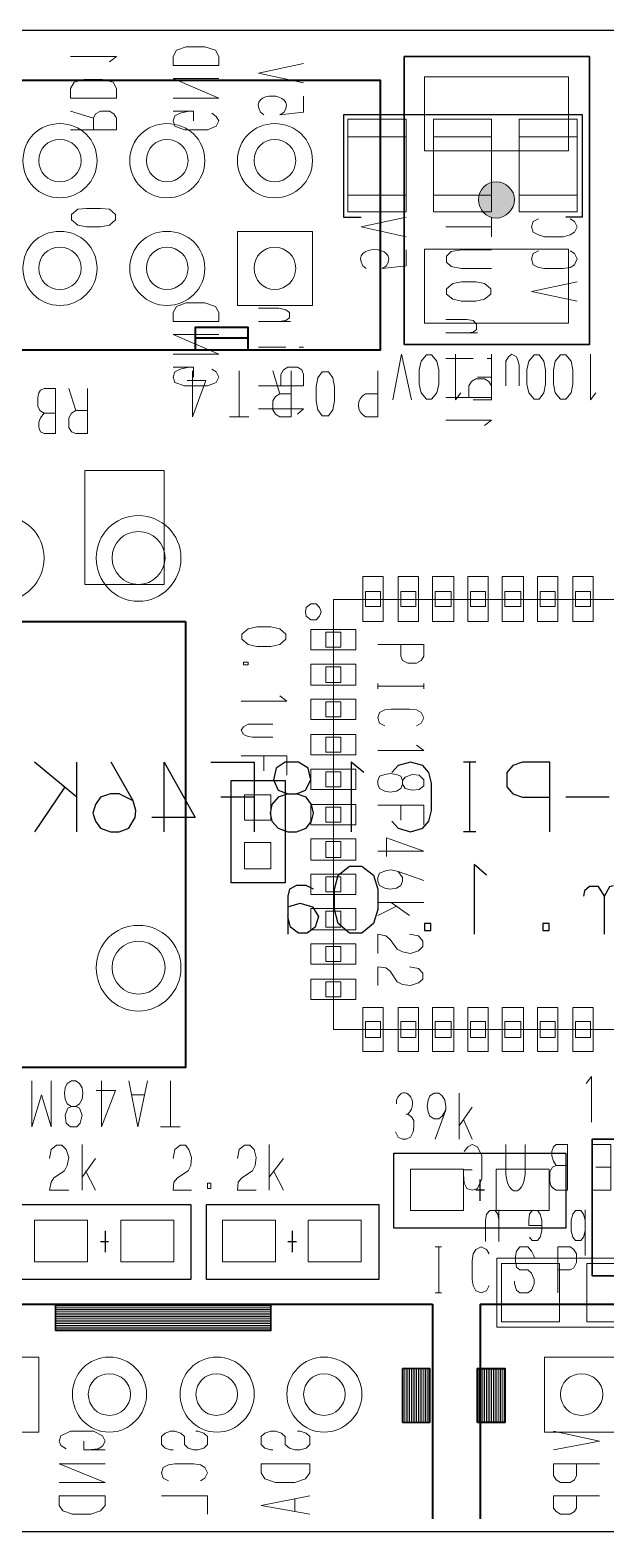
# Model space of a CAD drawing. Header units: inches. Extents: x 0 to 59.1, y 0 to 36.
# Drawn here: x 21.95 to 35.76, y 0 to 36 of the extents above; entities that cross this region are included whole.
import ezdxf

# ---------------------------------------------------------------- set-up
doc = ezdxf.new("R2010")
doc.units = ezdxf.units.IN
doc.header["$MEASUREMENT"] = 0
doc.layers.add('_U+30EC_U+30A4_U+30E4_U+30FC 1', color=7, linetype='Continuous')

msp = doc.modelspace()

# ---------------------------------------------------------------- hatches: boundary and pattern name
at = {"layer": '_U+30EC_U+30A4_U+30E4_U+30FC 1', "true_color": 0x00ffff}
h = msp.add_hatch(color=4, dxfattribs=at)
edge = h.paths.add_edge_path()
edge.add_spline(control_points=[(33.57, 31.941), (33.57, 32.173), (33.359, 32.364), (33.126, 32.364), (32.893, 32.364), (32.702, 32.173), (32.702, 31.941), (32.702, 31.708), (32.893, 31.496), (33.126, 31.496), (33.359, 31.496), (33.57, 31.708), (33.57, 31.941)], knot_values=[0, 0, 0, 0, 1, 1, 1, 2, 2, 2, 3, 3, 3, 4, 4, 4, 4], degree=3, periodic=0)

# ---------------------------------------------------------------- linework, layer by layer
at = {"layer": '_U+30EC_U+30A4_U+30E4_U+30FC 1', "color": 253, "lineweight": 25, "true_color": 0xa0a0a0}
msp.add_lwpolyline([(0, 0), (0, 36.004), (58.928, 36.004), (58.928, 0), (0, 0)], dxfattribs=at)
at = {"layer": '_U+30EC_U+30A4_U+30E4_U+30FC 1', "color": 6, "lineweight": 20, "true_color": 0xff00ff}
for points in [[(23.855, 35.243), (24.024, 35.37), (22.923, 35.37)], [(25.379, 35.158), (26.48, 35.158), (26.48, 35.37), (26.395, 35.518), (26.141, 35.602), (25.696, 35.602), (25.464, 35.518), (25.379, 35.37), (25.379, 35.158)], [(28.511, 34.735), (27.432, 34.967), (28.511, 35.2)], [(22.923, 34.375), (24.024, 34.375), (24.024, 34.607), (23.94, 34.756), (23.685, 34.819), (23.241, 34.819), (23.008, 34.756), (22.923, 34.607), (22.923, 34.375)], [(25.379, 34.375), (26.48, 34.375), (25.379, 34.84), (26.48, 34.84)], [(22.923, 33.613), (24.024, 33.613), (24.024, 33.888), (23.961, 33.994), (23.855, 34.057), (23.643, 34.057), (23.516, 33.994), (23.474, 33.888), (23.474, 33.613)], [(23.474, 33.888), (22.923, 34.057)], [(26.31, 34.015), (26.416, 33.93), (26.48, 33.824), (26.416, 33.697), (26.204, 33.613), (25.654, 33.613), (25.421, 33.697), (25.379, 33.824), (25.421, 33.951), (25.548, 34.015), (25.76, 34.057)], [(25.866, 33.824), (25.866, 34.057), (25.379, 34.057)], [(23.643, 31.729), (23.855, 31.708), (24.003, 31.581), (24.003, 31.454), (23.855, 31.327), (23.643, 31.284), (23.305, 31.284), (23.093, 31.327), (22.945, 31.454), (22.945, 31.581), (23.093, 31.708), (23.305, 31.729), (23.643, 31.729)], [(30.967, 31.051), (29.887, 31.284), (30.967, 31.517)], [(33.02, 31.051), (33.02, 31.517)], [(34.142, 31.475), (34.015, 31.411), (33.972, 31.284), (34.015, 31.157), (34.142, 31.094), (34.29, 31.051), (34.734, 31.051), (34.904, 31.094), (35.01, 31.157), (35.073, 31.284), (35.01, 31.411), (34.904, 31.475)], [(33.02, 31.284), (31.919, 31.284)], [(33.02, 30.289), (32.3, 30.289), (32.046, 30.332), (31.94, 30.438), (31.94, 30.586), (32.046, 30.692), (32.3, 30.734), (33.02, 30.734)], [(34.142, 30.713), (34.015, 30.649), (33.972, 30.522), (34.015, 30.374), (34.142, 30.311), (34.29, 30.289), (34.734, 30.289), (34.904, 30.311), (35.01, 30.374), (35.073, 30.522), (35.01, 30.649), (34.904, 30.713)], [(32.639, 29.972), (32.851, 29.93), (32.999, 29.803), (32.999, 29.676), (32.851, 29.549), (32.639, 29.506), (32.3, 29.506), (32.089, 29.549), (31.94, 29.676), (31.94, 29.803), (32.089, 29.93), (32.3, 29.972), (32.639, 29.972)], [(35.073, 29.506), (33.972, 29.739), (35.073, 29.972)], [(25.379, 29.02), (26.48, 29.02), (26.48, 29.231), (26.395, 29.379), (26.141, 29.464), (25.696, 29.464), (25.464, 29.379), (25.379, 29.231), (25.379, 29.02)], [(27.919, 29.02), (28.088, 29.041), (28.173, 29.104), (28.173, 29.231), (28.088, 29.295), (27.919, 29.337), (27.432, 29.337)], [(28.194, 29.02), (27.432, 29.02)], [(32.427, 28.744), (32.575, 28.765), (32.66, 28.829), (32.66, 28.956), (32.575, 29.041), (32.427, 29.062), (31.919, 29.062)], [(25.379, 28.236), (26.48, 28.236), (25.379, 28.702), (26.48, 28.702)], [(32.681, 28.744), (31.919, 28.744)], [(28.088, 28.406), (27.432, 28.406)], [(28.511, 28.406), (28.406, 28.406)], [(32.575, 28.13), (31.919, 28.13)], [(33.02, 28.13), (32.914, 28.13)], [(26.31, 27.877), (26.416, 27.813), (26.48, 27.686), (26.416, 27.559), (26.204, 27.474), (25.654, 27.474), (25.421, 27.559), (25.379, 27.686), (25.421, 27.813), (25.548, 27.877), (25.76, 27.919)], [(25.866, 27.686), (25.866, 27.919), (25.379, 27.919)], [(27.432, 27.474), (28.511, 27.474), (28.511, 27.75), (28.469, 27.855), (28.363, 27.919), (28.13, 27.919), (28.025, 27.855), (27.961, 27.75), (27.961, 27.474)], [(31.919, 27.199), (33.02, 27.199), (33.02, 27.474), (32.956, 27.58), (32.851, 27.644), (32.639, 27.644), (32.533, 27.58), (32.47, 27.474), (32.47, 27.199)], [(28.363, 26.797), (28.511, 26.924), (27.432, 26.924)], [(32.851, 26.522), (33.02, 26.649), (31.919, 26.649)], [(32.364, 9.123), (32.448, 9.229), (32.554, 9.292), (32.681, 9.229), (32.787, 9.017), (32.787, 8.467), (32.681, 8.234), (32.554, 8.191), (32.427, 8.234), (32.364, 8.361), (32.343, 8.572)], [(34.84, 8.191), (34.84, 9.292), (34.565, 9.292), (34.502, 9.229), (34.459, 9.123), (34.459, 9.017), (34.502, 8.89), (34.565, 8.784), (34.84, 8.784)], [(35.433, 9.292), (35.877, 9.292), (35.877, 8.191), (35.433, 8.191)], [(32.554, 8.678), (32.343, 8.678), (32.343, 8.191)], [(34.565, 8.784), (34.48, 8.742), (34.417, 8.636), (34.417, 8.403), (34.438, 8.297), (34.502, 8.234), (34.565, 8.191), (34.84, 8.191)], [(35.877, 8.742), (35.518, 8.742)], [(33.189, 7.472), (33.168, 7.62), (33.105, 7.705), (32.978, 7.705), (32.893, 7.62), (32.872, 7.472), (32.872, 6.964)], [(33.189, 7.726), (33.189, 6.964)], [(34.226, 7.345), (33.909, 7.345), (33.909, 7.472), (33.93, 7.62), (33.994, 7.705), (34.121, 7.705), (34.184, 7.62), (34.226, 7.472), (34.226, 7.218), (34.184, 7.07), (34.121, 6.985), (33.994, 6.985), (33.93, 7.07)], [(35.264, 7.472), (35.221, 7.62), (35.158, 7.705), (35.031, 7.705), (34.967, 7.62), (34.925, 7.472), (34.925, 7.218), (34.967, 7.07), (35.031, 6.985), (35.158, 6.985), (35.221, 7.07), (35.264, 7.218)], [(35.264, 7.726), (35.264, 6.625)], [(33.147, 6.562), (33.147, 4.911), (36.83, 4.911), (36.83, 6.562), (33.147, 6.562)], [(22.818, 1.99), (22.691, 2.074), (22.648, 2.18), (22.691, 2.307), (22.923, 2.413), (23.474, 2.413), (23.685, 2.307), (23.749, 2.18), (23.685, 2.053), (23.58, 1.99), (23.347, 1.969)], [(23.241, 2.18), (23.241, 1.969), (23.749, 1.969)], [(25.929, 2.413), (25.971, 2.413), (26.12, 2.371), (26.204, 2.286), (26.204, 2.096), (26.12, 2.011), (25.971, 1.969), (25.866, 1.969), (25.739, 2.011), (25.654, 2.096), (25.654, 2.286), (25.569, 2.371), (25.421, 2.413), (25.315, 2.413), (25.188, 2.371), (25.104, 2.286), (25.104, 2.096), (25.188, 2.011), (25.315, 1.969), (25.379, 1.969)], [(28.363, 2.413), (28.427, 2.413), (28.575, 2.371), (28.66, 2.286), (28.66, 2.096), (28.575, 2.011), (28.427, 1.969), (28.3, 1.969), (28.173, 2.011), (28.067, 2.096), (28.067, 2.286), (27.982, 2.371), (27.834, 2.413), (27.728, 2.413), (27.58, 2.371), (27.495, 2.286), (27.495, 2.096), (27.58, 2.011), (27.728, 1.969), (27.771, 1.969)], [(34.502, 2.413), (35.602, 2.18), (34.502, 1.969)], [(23.749, 1.63), (22.648, 1.63), (23.749, 1.185), (22.648, 1.185)], [(26.035, 1.228), (26.141, 1.291), (26.204, 1.418), (26.141, 1.545), (26.035, 1.609), (25.866, 1.63), (25.421, 1.63), (25.273, 1.609), (25.146, 1.545), (25.104, 1.418), (25.146, 1.291), (25.273, 1.228)], [(28.66, 1.63), (27.495, 1.63), (27.495, 1.418), (27.58, 1.27), (27.834, 1.185), (28.3, 1.185), (28.554, 1.27), (28.66, 1.418), (28.66, 1.63)], [(35.602, 1.63), (34.502, 1.63), (34.502, 1.355), (34.565, 1.249), (34.671, 1.185), (34.904, 1.185), (35.01, 1.249), (35.052, 1.355), (35.052, 1.63)], [(23.749, 0.868), (22.648, 0.868), (22.648, 0.635), (22.733, 0.508), (22.966, 0.423), (23.41, 0.423), (23.643, 0.508), (23.749, 0.635), (23.749, 0.868)], [(25.104, 0.868), (26.204, 0.868), (26.204, 0.423)], [(28.66, 0.868), (27.495, 0.635), (28.66, 0.423)], [(28.3, 0.804), (28.3, 0.487)], [(35.602, 0.868), (34.502, 0.868), (34.502, 0.572), (34.565, 0.487), (34.671, 0.423), (34.904, 0.423), (35.01, 0.487), (35.052, 0.572), (35.052, 0.868)]]:
    msp.add_lwpolyline(points, dxfattribs=at)
at = {"layer": '_U+30EC_U+30A4_U+30E4_U+30FC 1', "color": 4, "lineweight": 30, "true_color": 0x00ffff}
for points in [[(35.37, 35.37), (35.37, 28.469), (30.925, 28.469), (30.925, 35.37), (35.37, 35.37)], [(42.333, 9.419), (42.333, 6.138), (35.433, 6.138), (35.433, 9.419), (42.333, 9.419)], [(22.564, 5.461), (22.564, 4.826), (27.728, 4.826), (27.728, 5.461), (22.564, 5.461)], [(30.882, 2.625), (30.882, 3.916), (31.538, 3.916), (31.538, 2.625), (30.882, 2.625)]]:
    msp.add_lwpolyline(points, dxfattribs=at)
at = {"layer": '_U+30EC_U+30A4_U+30E4_U+30FC 1', "color": 4, "lineweight": 40, "true_color": 0x00ffff}
for points in [[(18.817, 34.798), (7.281, 34.798), (7.281, 28.342), (30.353, 28.342), (30.353, 34.798), (18.817, 34.798)], [(27.178, 28.342), (27.178, 28.871), (25.908, 28.871), (25.908, 28.342)], [(27.178, 28.617), (25.908, 28.617)], [(25.675, 21.823), (25.675, 11.134), (16.912, 11.134), (16.912, 21.823), (25.675, 21.823)], [(18.838, 5.461), (31.602, 5.461)], [(31.602, 5.461), (31.602, 0.318)], [(32.745, 5.461), (32.745, 0.318)], [(32.745, 5.461), (50.525, 5.461)], [(32.681, 2.625), (32.681, 3.916), (33.337, 3.916), (33.337, 2.625), (32.681, 2.625)]]:
    msp.add_lwpolyline(points, dxfattribs=at)
at = {"layer": '_U+30EC_U+30A4_U+30E4_U+30FC 1', "lineweight": 0}
for points in [[(34.861, 33.105), (34.861, 34.883), (31.411, 34.883), (31.411, 33.105), (34.861, 33.105)], [(34.861, 34.883), (34.861, 34.883)], [(30.967, 31.644), (30.967, 33.867), (29.57, 33.867), (29.57, 31.644), (30.967, 31.644)], [(30.967, 33.867), (30.967, 33.867)], [(33.02, 31.644), (33.02, 33.867), (31.623, 33.867), (31.623, 31.644), (33.02, 31.644)], [(33.02, 33.867), (33.02, 33.867)], [(35.073, 31.644), (35.073, 33.867), (33.676, 33.867), (33.676, 31.644), (35.073, 31.644)], [(35.073, 33.867), (35.073, 33.867)], [(30.967, 32.046), (30.967, 33.443), (29.57, 33.443), (29.57, 32.046), (30.967, 32.046)], [(30.967, 33.443), (30.967, 33.443)], [(33.02, 32.046), (33.02, 33.443), (31.623, 33.443), (31.623, 32.046), (33.02, 32.046)], [(33.02, 33.443), (33.02, 33.443)], [(35.073, 32.046), (35.073, 33.443), (33.676, 33.443), (33.676, 32.046), (35.073, 32.046)], [(35.073, 33.443), (35.073, 33.443)], [(28.723, 29.401), (28.723, 31.179), (26.924, 31.179), (26.924, 29.401), (28.723, 29.401)], [(28.723, 31.179), (28.723, 31.179)], [(34.861, 28.977), (34.861, 30.755), (31.411, 30.755), (31.411, 28.977), (34.861, 28.977)], [(34.861, 30.755), (34.861, 30.755)], [(25.167, 22.712), (25.167, 25.442), (23.262, 25.442), (23.262, 22.712), (25.167, 22.712)], [(25.167, 25.442), (25.167, 25.442)], [(30.417, 21.823), (30.417, 22.902), (29.93, 22.902), (29.93, 21.823), (30.417, 21.823)], [(30.417, 22.902), (30.417, 22.902)], [(31.263, 21.823), (31.263, 22.902), (30.776, 22.902), (30.776, 21.823), (31.263, 21.823)], [(31.263, 22.902), (31.263, 22.902)], [(32.11, 21.823), (32.11, 22.902), (31.602, 22.902), (31.602, 21.823), (32.11, 21.823)], [(32.11, 22.902), (32.11, 22.902)], [(32.935, 21.823), (32.935, 22.902), (32.449, 22.902), (32.449, 21.823), (32.935, 21.823)], [(32.935, 22.902), (32.935, 22.902)], [(33.782, 21.823), (33.782, 22.902), (33.274, 22.902), (33.274, 21.823), (33.782, 21.823)], [(33.782, 22.902), (33.782, 22.902)], [(34.607, 21.823), (34.607, 22.902), (34.121, 22.902), (34.121, 21.823), (34.607, 21.823)], [(34.607, 22.902), (34.607, 22.902)], [(35.454, 21.823), (35.454, 22.902), (34.967, 22.902), (34.967, 21.823), (35.454, 21.823)], [(35.454, 22.902), (35.454, 22.902)], [(30.353, 22.183), (30.353, 22.543), (29.993, 22.543), (29.993, 22.183), (30.353, 22.183)], [(30.353, 22.543), (30.353, 22.543)], [(31.2, 22.183), (31.2, 22.543), (30.84, 22.543), (30.84, 22.183), (31.2, 22.183)], [(31.2, 22.543), (31.2, 22.543)], [(32.046, 22.183), (32.046, 22.543), (31.665, 22.543), (31.665, 22.183), (32.046, 22.183)], [(32.046, 22.543), (32.046, 22.543)], [(32.872, 22.183), (32.872, 22.543), (32.512, 22.543), (32.512, 22.183), (32.872, 22.183)], [(32.872, 22.543), (32.872, 22.543)], [(33.719, 22.183), (33.719, 22.543), (33.337, 22.543), (33.337, 22.183), (33.719, 22.183)], [(33.719, 22.543), (33.719, 22.543)], [(34.544, 22.183), (34.544, 22.543), (34.184, 22.543), (34.184, 22.183), (34.544, 22.183)], [(34.544, 22.543), (34.544, 22.543)], [(35.391, 22.183), (35.391, 22.543), (35.031, 22.543), (35.031, 22.183), (35.391, 22.183)], [(35.391, 22.543), (35.391, 22.543)], [(29.76, 21.146), (29.76, 21.632), (28.681, 21.632), (28.681, 21.146), (29.76, 21.146)], [(29.76, 21.632), (29.76, 21.632)], [(29.401, 21.209), (29.401, 21.569), (29.041, 21.569), (29.041, 21.209), (29.401, 21.209)], [(29.401, 21.569), (29.401, 21.569)], [(29.76, 20.299), (29.76, 20.807), (28.681, 20.807), (28.681, 20.299), (29.76, 20.299)], [(29.401, 20.362), (29.401, 20.743), (29.041, 20.743), (29.041, 20.362), (29.401, 20.362)], [(29.401, 20.743), (29.401, 20.743)], [(29.76, 20.807), (29.76, 20.807)], [(29.76, 19.473), (29.76, 19.96), (28.681, 19.96), (28.681, 19.473), (29.76, 19.473)], [(29.401, 19.537), (29.401, 19.897), (29.041, 19.897), (29.041, 19.537), (29.401, 19.537)], [(29.401, 19.897), (29.401, 19.897)], [(29.76, 19.96), (29.76, 19.96)], [(29.76, 18.627), (29.76, 19.114), (28.681, 19.114), (28.681, 18.627), (29.76, 18.627)], [(29.76, 19.114), (29.76, 19.114)], [(29.401, 18.69), (29.401, 19.05), (29.041, 19.05), (29.041, 18.69), (29.401, 18.69)], [(29.401, 19.05), (29.401, 19.05)], [(29.76, 17.801), (29.76, 18.288), (28.681, 18.288), (28.681, 17.801), (29.76, 17.801)], [(29.401, 17.865), (29.401, 18.225), (29.041, 18.225), (29.041, 17.865), (29.401, 17.865)], [(29.401, 18.225), (29.401, 18.225)], [(29.76, 18.288), (29.76, 18.288)], [(27.728, 17.06), (27.728, 17.674), (27.093, 17.674), (27.093, 17.06), (27.728, 17.06)], [(27.728, 17.674), (27.728, 17.674)], [(29.76, 16.955), (29.76, 17.441), (28.681, 17.441), (28.681, 16.955), (29.76, 16.955)], [(29.401, 17.018), (29.401, 17.378), (29.041, 17.378), (29.041, 17.018), (29.401, 17.018)], [(29.401, 17.378), (29.401, 17.378)], [(29.76, 17.441), (29.76, 17.441)], [(29.76, 16.108), (29.76, 16.616), (28.681, 16.616), (28.681, 16.108), (29.76, 16.108)], [(29.76, 16.616), (29.76, 16.616)], [(27.728, 15.896), (27.728, 16.531), (27.093, 16.531), (27.093, 15.896), (27.728, 15.896)], [(27.728, 16.531), (27.728, 16.531)], [(29.401, 16.171), (29.401, 16.552), (29.041, 16.552), (29.041, 16.171), (29.401, 16.171)], [(29.401, 16.552), (29.401, 16.552)], [(29.76, 15.282), (29.76, 15.769), (28.681, 15.769), (28.681, 15.282), (29.76, 15.282)], [(29.401, 15.346), (29.401, 15.706), (29.041, 15.706), (29.041, 15.346), (29.401, 15.346)], [(29.401, 15.706), (29.401, 15.706)], [(29.76, 15.769), (29.76, 15.769)], [(29.76, 14.436), (29.76, 14.944), (28.681, 14.944), (28.681, 14.436), (29.76, 14.436)], [(29.401, 14.499), (29.401, 14.88), (29.041, 14.88), (29.041, 14.499), (29.401, 14.499)], [(29.401, 14.88), (29.401, 14.88)], [(29.76, 14.944), (29.76, 14.944)], [(29.76, 13.61), (29.76, 14.097), (28.681, 14.097), (28.681, 13.61), (29.76, 13.61)], [(29.76, 14.097), (29.76, 14.097)], [(29.401, 13.674), (29.401, 14.033), (29.041, 14.033), (29.041, 13.674), (29.401, 13.674)], [(29.401, 14.033), (29.401, 14.033)], [(29.76, 12.764), (29.76, 13.25), (28.681, 13.25), (28.681, 12.764), (29.76, 12.764)], [(29.401, 12.827), (29.401, 13.187), (29.041, 13.187), (29.041, 12.827), (29.401, 12.827)], [(29.401, 13.187), (29.401, 13.187)], [(29.76, 13.25), (29.76, 13.25)], [(30.417, 11.515), (30.417, 12.573), (29.93, 12.573), (29.93, 11.515), (30.417, 11.515)], [(30.417, 12.573), (30.417, 12.573)], [(31.263, 11.515), (31.263, 12.573), (30.776, 12.573), (30.776, 11.515), (31.263, 11.515)], [(31.263, 12.573), (31.263, 12.573)], [(32.11, 11.515), (32.11, 12.573), (31.602, 12.573), (31.602, 11.515), (32.11, 11.515)], [(32.11, 12.573), (32.11, 12.573)], [(32.935, 11.515), (32.935, 12.573), (32.449, 12.573), (32.449, 11.515), (32.935, 11.515)], [(32.935, 12.573), (32.935, 12.573)], [(33.782, 11.515), (33.782, 12.573), (33.274, 12.573), (33.274, 11.515), (33.782, 11.515)], [(33.782, 12.573), (33.782, 12.573)], [(34.607, 11.515), (34.607, 12.573), (34.121, 12.573), (34.121, 11.515), (34.607, 11.515)], [(34.607, 12.573), (34.607, 12.573)], [(35.454, 11.515), (35.454, 12.573), (34.967, 12.573), (34.967, 11.515), (35.454, 11.515)], [(35.454, 12.573), (35.454, 12.573)], [(30.353, 11.853), (30.353, 12.234), (29.993, 12.234), (29.993, 11.853), (30.353, 11.853)], [(30.353, 12.234), (30.353, 12.234)], [(31.2, 11.853), (31.2, 12.234), (30.84, 12.234), (30.84, 11.853), (31.2, 11.853)], [(31.2, 12.234), (31.2, 12.234)], [(32.046, 11.853), (32.046, 12.234), (31.665, 12.234), (31.665, 11.853), (32.046, 11.853)], [(32.046, 12.234), (32.046, 12.234)], [(32.872, 11.853), (32.872, 12.234), (32.512, 12.234), (32.512, 11.853), (32.872, 11.853)], [(32.872, 12.234), (32.872, 12.234)], [(33.719, 11.853), (33.719, 12.234), (33.337, 12.234), (33.337, 11.853), (33.719, 11.853)], [(33.719, 12.234), (33.719, 12.234)], [(34.544, 11.853), (34.544, 12.234), (34.184, 12.234), (34.184, 11.853), (34.544, 11.853)], [(34.544, 12.234), (34.544, 12.234)], [(35.391, 11.853), (35.391, 12.234), (35.031, 12.234), (35.031, 11.853), (35.391, 11.853)], [(35.391, 12.234), (35.391, 12.234)], [(32.343, 7.705), (32.343, 8.7), (31.073, 8.7), (31.073, 7.705), (32.343, 7.705)], [(32.343, 8.7), (32.343, 8.7)], [(34.396, 7.705), (34.396, 8.7), (33.126, 8.7), (33.126, 7.705), (34.396, 7.705)], [(34.396, 8.7), (34.396, 8.7)], [(23.326, 6.477), (23.326, 7.472), (22.056, 7.472), (22.056, 6.477), (23.326, 6.477)], [(23.326, 7.472), (23.326, 7.472)], [(25.4, 6.477), (25.4, 7.472), (24.13, 7.472), (24.13, 6.477), (25.4, 6.477)], [(25.4, 7.472), (25.4, 7.472)], [(27.834, 6.477), (27.834, 7.472), (26.564, 7.472), (26.564, 6.477), (27.834, 6.477)], [(27.834, 7.472), (27.834, 7.472)], [(29.887, 6.477), (29.887, 7.472), (28.617, 7.472), (28.617, 6.477), (29.887, 6.477)], [(29.887, 7.472), (29.887, 7.472)], [(34.65, 5.038), (34.65, 6.435), (33.253, 6.435), (33.253, 5.038), (34.65, 5.038)], [(34.65, 6.435), (34.65, 6.435)], [(36.703, 5.038), (36.703, 6.435), (35.306, 6.435), (35.306, 5.038), (36.703, 5.038)], [(22.161, 2.392), (22.161, 4.191), (20.383, 4.191), (20.383, 2.392), (22.161, 2.392)], [(22.161, 4.191), (22.161, 4.191)], [(36.068, 2.392), (36.068, 4.191), (34.29, 4.191), (34.29, 2.392), (36.068, 2.392)]]:
    msp.add_lwpolyline(points, dxfattribs=at)
at = {"layer": '_U+30EC_U+30A4_U+30E4_U+30FC 1', "color": 6, "lineweight": 25, "true_color": 0xff00ff}
for points in [[(35.2, 31.517), (35.2, 33.973), (29.464, 33.973), (29.464, 31.517), (29.887, 31.517)], [(35.2, 31.517), (34.798, 31.517)], [(23.072, 17.611), (22.056, 18.457)], [(23.072, 16.785), (23.072, 18.457)], [(24.426, 17.526), (24.088, 17.695), (23.876, 17.695), (23.643, 17.611), (23.516, 17.441), (23.453, 17.23), (23.516, 17.039), (23.643, 16.87), (23.876, 16.785), (24.088, 16.785), (24.321, 16.87), (24.469, 17.124), (24.49, 17.293), (24.426, 17.526), (23.897, 18.457)], [(25.167, 16.785), (25.167, 18.457), (25.908, 17.124), (24.871, 17.124)], [(26.289, 18.457), (27.326, 18.457), (27.326, 16.785)], [(28.342, 16.785), (28.575, 16.87), (28.702, 17.039), (28.744, 17.23), (28.702, 17.441), (28.575, 17.611), (28.342, 17.695), (28.554, 17.78), (28.681, 18.034), (28.617, 18.309), (28.384, 18.457), (28.067, 18.457), (27.855, 18.309), (27.792, 18.034), (27.898, 17.78), (28.13, 17.695), (28.342, 17.695)], [(29.951, 18.203), (29.654, 18.457), (29.654, 16.785)], [(30.628, 17.039), (30.776, 16.87), (31.073, 16.785), (31.369, 16.87), (31.517, 17.039), (31.581, 17.293), (31.581, 17.949), (31.517, 18.203), (31.369, 18.373), (31.073, 18.457), (30.776, 18.373), (30.628, 18.203)], [(32.639, 18.457), (32.343, 18.457)], [(32.491, 18.457), (32.491, 16.785)], [(34.417, 16.785), (34.417, 18.457), (33.761, 18.457), (33.528, 18.373), (33.38, 18.203), (33.38, 17.865), (33.528, 17.695), (33.761, 17.611), (34.417, 17.611)], [(22.775, 17.844), (22.056, 16.785)], [(28.13, 17.695), (27.898, 17.611), (27.75, 17.441), (27.707, 17.23), (27.75, 17.039), (27.898, 16.87), (28.13, 16.785), (28.342, 16.785)], [(27.326, 17.611), (26.522, 17.611)], [(35.835, 17.611), (34.798, 17.611)], [(32.639, 16.785), (32.343, 16.785)], [(29.252, 15.409), (29.337, 15.748), (29.612, 15.96), (29.908, 15.96), (30.184, 15.748), (30.289, 15.409), (30.289, 14.923), (30.184, 14.584), (29.908, 14.351), (29.612, 14.351), (29.337, 14.584), (29.252, 14.923), (29.252, 15.409)], [(32.893, 15.748), (32.597, 16.002), (32.597, 14.33)], [(28.744, 15.409), (28.575, 15.494), (28.342, 15.494), (28.173, 15.409), (28.13, 15.24), (28.13, 14.33)], [(35.729, 14.33), (35.729, 15.24), (35.856, 15.473), (35.941, 15.494)], [(35.729, 15.24), (35.581, 15.473), (35.37, 15.473), (35.243, 15.367), (35.221, 15.24)], [(28.13, 14.986), (28.427, 15.071), (28.723, 14.986), (28.871, 14.753), (28.787, 14.499), (28.596, 14.351), (28.384, 14.351), (28.194, 14.499), (28.13, 14.753)], [(31.56, 14.415), (31.56, 14.584), (31.411, 14.584), (31.411, 14.415), (31.56, 14.415)], [(34.396, 14.415), (34.396, 14.584), (34.248, 14.584), (34.248, 14.415), (34.396, 14.415)]]:
    msp.add_lwpolyline(points, dxfattribs=at)
at = {"layer": '_U+30EC_U+30A4_U+30E4_U+30FC 1', "color": 4, "lineweight": 20, "true_color": 0x00ffff}
for points in [[(31.094, 27.136), (30.861, 28.236), (30.649, 27.136)], [(31.284, 27.517), (31.327, 27.305), (31.454, 27.157), (31.581, 27.157), (31.708, 27.305), (31.75, 27.517), (31.75, 27.855), (31.708, 28.067), (31.581, 28.215), (31.454, 28.215), (31.327, 28.067), (31.284, 27.855), (31.284, 27.517)], [(32.279, 27.305), (32.152, 27.136), (32.152, 28.236)], [(32.576, 27.136), (33.02, 27.136), (33.02, 28.236)], [(33.676, 27.474), (33.676, 27.961), (33.655, 28.067), (33.613, 28.173), (33.507, 28.236), (33.422, 28.173), (33.359, 28.067), (33.359, 27.474)], [(33.867, 27.517), (33.909, 27.305), (34.036, 27.157), (34.163, 27.157), (34.269, 27.305), (34.311, 27.517), (34.311, 27.855), (34.269, 28.067), (34.163, 28.215), (34.036, 28.215), (33.909, 28.067), (33.867, 27.855), (33.867, 27.517)], [(34.502, 27.517), (34.544, 27.305), (34.671, 27.157), (34.798, 27.157), (34.925, 27.305), (34.967, 27.517), (34.967, 27.855), (34.925, 28.067), (34.798, 28.215), (34.671, 28.215), (34.544, 28.067), (34.502, 27.855), (34.502, 27.517)], [(35.518, 27.305), (35.391, 27.136), (35.391, 28.236)], [(25.845, 27.834), (25.845, 26.733), (26.162, 27.601), (25.718, 27.601)], [(26.966, 26.733), (26.966, 27.834)], [(28.215, 27.834), (28.215, 26.733), (27.94, 26.733), (27.834, 26.797), (27.771, 26.903), (27.771, 27.115), (27.834, 27.22), (27.94, 27.284), (28.215, 27.284)], [(27.94, 27.284), (27.771, 27.834)], [(28.808, 27.115), (28.85, 26.903), (28.956, 26.755), (29.104, 26.755), (29.21, 26.903), (29.252, 27.115), (29.252, 27.453), (29.21, 27.665), (29.104, 27.813), (28.956, 27.813), (28.85, 27.665), (28.808, 27.453), (28.808, 27.115)], [(22.289, 26.818), (22.183, 26.882), (22.14, 26.988), (22.14, 27.199), (22.161, 27.305), (22.204, 27.369), (22.289, 27.411), (22.564, 27.411)], [(22.564, 27.411), (22.564, 26.331), (22.289, 26.331), (22.204, 26.374), (22.161, 26.48), (22.161, 26.607), (22.204, 26.712), (22.289, 26.818), (22.564, 26.818)], [(23.326, 27.411), (23.326, 26.331), (23.05, 26.331), (22.945, 26.374), (22.881, 26.48), (22.881, 26.712), (22.945, 26.818), (23.05, 26.882), (23.326, 26.882)], [(23.05, 26.882), (22.881, 27.411)], [(33.02, 27.686), (32.681, 27.686)], [(27.199, 26.733), (26.733, 26.733)], [(29.231, 12.044), (29.231, 22.352), (39.539, 22.352), (39.539, 12.044), (29.231, 12.044)], [(28.935, 22.056), (28.893, 22.161), (28.808, 22.246), (28.681, 22.246), (28.575, 22.161), (28.554, 22.056), (28.575, 21.95), (28.681, 21.865), (28.808, 21.865), (28.893, 21.95), (28.935, 22.056)], [(27.728, 21.23), (27.94, 21.272), (28.088, 21.399), (28.088, 21.526), (27.94, 21.653), (27.728, 21.696), (27.39, 21.696), (27.178, 21.653), (27.03, 21.526), (27.03, 21.399), (27.178, 21.272), (27.39, 21.23), (27.728, 21.23)], [(30.289, 21.272), (31.39, 21.272), (31.39, 20.997), (31.327, 20.892), (31.221, 20.828), (31.009, 20.828), (30.882, 20.892), (30.84, 20.997), (30.84, 21.272)], [(27.072, 20.786), (27.072, 20.849), (27.178, 20.849), (27.178, 20.786), (27.072, 20.786)], [(30.289, 20.341), (30.289, 20.214)], [(31.39, 20.278), (30.289, 20.278)], [(31.39, 20.341), (31.39, 20.214)], [(27.94, 20.045), (28.109, 19.918), (27.009, 19.918)], [(30.459, 19.325), (30.332, 19.389), (30.289, 19.516), (30.332, 19.643), (30.459, 19.706), (30.607, 19.727), (31.051, 19.727), (31.221, 19.706), (31.327, 19.643), (31.39, 19.516), (31.327, 19.389), (31.221, 19.325)], [(27.771, 19.367), (27.178, 19.367), (27.072, 19.304), (27.009, 19.219), (27.072, 19.114), (27.178, 19.071), (27.284, 19.05), (27.771, 19.05)], [(31.221, 18.86), (31.39, 18.733), (30.289, 18.733)], [(28.109, 18.14), (28.109, 18.605), (27.009, 18.605)], [(27.559, 18.605), (27.559, 18.246)], [(30.289, 18.013), (30.332, 18.119), (30.459, 18.161), (30.586, 18.182), (30.734, 18.161), (30.84, 18.119), (30.882, 18.013), (30.946, 18.098), (31.115, 18.161), (31.284, 18.14), (31.39, 18.034), (31.39, 17.886), (31.284, 17.801), (31.115, 17.78), (30.946, 17.822), (30.882, 17.928), (30.882, 18.013)], [(30.882, 17.928), (30.84, 17.822), (30.734, 17.759), (30.586, 17.738), (30.459, 17.759), (30.332, 17.822), (30.289, 17.928), (30.289, 18.013)], [(31.39, 16.955), (31.39, 17.42), (30.289, 17.42)], [(30.84, 17.42), (30.84, 17.06)], [(30.289, 16.32), (31.39, 16.32), (30.501, 16.637), (30.501, 16.193)], [(30.776, 15.833), (30.882, 15.685), (30.882, 15.6), (30.84, 15.494), (30.734, 15.431), (30.586, 15.409), (30.459, 15.431), (30.332, 15.494), (30.289, 15.6), (30.289, 15.685), (30.332, 15.79), (30.501, 15.854), (30.607, 15.875), (30.776, 15.833), (31.39, 15.621)], [(31.39, 15.092), (30.289, 15.092)], [(30.755, 15.007), (30.289, 14.774)], [(31.051, 14.774), (30.607, 15.092)], [(31.051, 14.33), (31.263, 14.288), (31.369, 14.161), (31.369, 14.033), (31.263, 13.928), (31.073, 13.864), (30.882, 13.907), (30.755, 13.97), (30.586, 14.203), (30.48, 14.288), (30.289, 14.33), (30.289, 13.864)], [(31.051, 13.547), (31.263, 13.504), (31.369, 13.399), (31.369, 13.25), (31.263, 13.166), (31.073, 13.102), (30.882, 13.123), (30.755, 13.187), (30.586, 13.441), (30.48, 13.526), (30.289, 13.547), (30.289, 13.102)], [(22.458, 10.816), (22.458, 9.715), (22.225, 10.478), (21.992, 9.715), (21.992, 10.816)], [(22.945, 10.202), (22.839, 10.266), (22.796, 10.372), (22.775, 10.52), (22.796, 10.647), (22.839, 10.753), (22.945, 10.816), (23.05, 10.816)], [(23.05, 10.816), (23.135, 10.753), (23.199, 10.647), (23.22, 10.52), (23.199, 10.372), (23.135, 10.266), (23.05, 10.202), (23.135, 10.16), (23.199, 9.991), (23.156, 9.8), (23.072, 9.715), (22.923, 9.715), (22.818, 9.8), (22.796, 9.991), (22.86, 10.16), (22.945, 10.202), (23.05, 10.202)], [(23.664, 10.816), (23.664, 9.715), (24.003, 10.583), (23.537, 10.583)], [(24.765, 10.816), (24.532, 9.715), (24.321, 10.816)], [(25.315, 9.715), (25.315, 10.816)], [(35.285, 10.753), (35.412, 10.922), (35.412, 9.821)], [(24.702, 10.478), (24.384, 10.478)], [(31.665, 9.419), (31.919, 10.118), (31.919, 10.202), (31.898, 10.35), (31.835, 10.456), (31.75, 10.52), (31.644, 10.52), (31.538, 10.456), (31.496, 10.35), (31.475, 10.202), (31.496, 10.075), (31.538, 9.969), (31.644, 9.906), (31.75, 9.906), (31.835, 9.969), (31.919, 10.118)], [(32.237, 10.52), (32.237, 9.419)], [(32.554, 10.181), (32.237, 9.737)], [(31.009, 10.012), (31.094, 9.948), (31.157, 9.864), (31.157, 9.715), (31.136, 9.588), (31.073, 9.461), (30.967, 9.419), (30.882, 9.419), (30.776, 9.461), (30.713, 9.588)], [(32.343, 9.885), (32.554, 9.419)], [(25.548, 9.715), (25.082, 9.715)], [(22.416, 8.954), (22.458, 9.165), (22.585, 9.271), (22.712, 9.271), (22.818, 9.165), (22.881, 8.975), (22.839, 8.784), (22.775, 8.657), (22.521, 8.488), (22.458, 8.382), (22.416, 8.191), (22.881, 8.191)], [(23.199, 9.292), (23.199, 8.191)], [(25.379, 8.954), (25.421, 9.165), (25.548, 9.271), (25.675, 9.271), (25.76, 9.165), (25.823, 8.975), (25.802, 8.784), (25.739, 8.657), (25.485, 8.488), (25.4, 8.382), (25.379, 8.191), (25.823, 8.191)], [(26.924, 8.954), (26.966, 9.165), (27.093, 9.271), (27.22, 9.271), (27.326, 9.165), (27.369, 8.975), (27.347, 8.784), (27.284, 8.657), (27.03, 8.488), (26.945, 8.382), (26.924, 8.191), (27.369, 8.191)], [(27.686, 9.292), (27.686, 8.191)], [(23.516, 8.954), (23.199, 8.509)], [(23.283, 8.657), (23.516, 8.191)], [(28.025, 8.954), (27.686, 8.509)], [(27.792, 8.657), (28.025, 8.191)], [(26.204, 8.234), (26.204, 8.361), (26.289, 8.361), (26.289, 8.234), (26.204, 8.234)], [(31.665, 6.837), (31.814, 6.837)], [(31.75, 6.837), (31.75, 5.736)], [(32.957, 5.905), (32.893, 5.779), (32.766, 5.736), (32.639, 5.779), (32.576, 5.905), (32.554, 6.054), (32.554, 6.498), (32.576, 6.668), (32.639, 6.773), (32.766, 6.837), (32.893, 6.773), (32.957, 6.668)], [(33.57, 6.011), (33.57, 5.948), (33.613, 5.8), (33.697, 5.736), (33.888, 5.736), (33.973, 5.8), (34.036, 5.948), (34.036, 6.054), (33.973, 6.202), (33.888, 6.287), (33.697, 6.287), (33.613, 6.35), (33.592, 6.498), (33.592, 6.604), (33.613, 6.731), (33.697, 6.837), (33.888, 6.837), (33.973, 6.731), (34.036, 6.604), (34.036, 6.562)], [(34.608, 5.736), (34.608, 6.837), (34.904, 6.837), (34.989, 6.773), (35.052, 6.668), (35.052, 6.456), (34.989, 6.329), (34.904, 6.287), (34.608, 6.287)], [(31.665, 5.736), (31.814, 5.736)]]:
    msp.add_lwpolyline(points, dxfattribs=at)
at = {"layer": '_U+30EC_U+30A4_U+30E4_U+30FC 1', "color": 4, "lineweight": 25, "true_color": 0x00ffff}
for points in [[(28.067, 18.013), (28.067, 15.558), (26.776, 15.558), (26.776, 18.013), (28.067, 18.013)], [(34.798, 9.081), (34.798, 7.281), (30.671, 7.281), (30.671, 9.081), (34.798, 9.081)], [(32.745, 7.938), (32.745, 8.446)], [(32.851, 8.191), (32.639, 8.191)], [(21.675, 6.054), (21.675, 7.853), (25.802, 7.853), (25.802, 6.054), (21.675, 6.054)], [(26.183, 6.054), (26.183, 7.853), (30.311, 7.853), (30.311, 6.054), (26.183, 6.054)], [(23.749, 7.218), (23.749, 6.71)], [(28.236, 7.218), (28.236, 6.71)], [(23.643, 6.964), (23.834, 6.964)], [(28.13, 6.964), (28.342, 6.964)]]:
    msp.add_lwpolyline(points, dxfattribs=at)
at = {"layer": '_U+30EC_U+30A4_U+30E4_U+30FC 1', "color": 4, "lineweight": 5, "true_color": 0x00ffff}
for points in [[(22.564, 5.461), (27.728, 5.461)], [(22.564, 5.419), (27.728, 5.419)], [(22.564, 5.376), (27.728, 5.376)], [(22.564, 5.334), (27.728, 5.334)], [(22.564, 5.292), (27.728, 5.292)], [(22.564, 5.249), (27.728, 5.249)], [(22.564, 5.207), (27.728, 5.207)], [(22.564, 5.165), (27.728, 5.165)], [(22.564, 5.122), (27.728, 5.122)], [(22.564, 5.08), (27.728, 5.08)], [(22.564, 5.038), (27.728, 5.038)], [(22.564, 4.995), (27.728, 4.995)], [(22.564, 4.953), (27.728, 4.953)], [(22.564, 4.911), (27.728, 4.911)], [(22.564, 4.868), (27.728, 4.868)], [(22.564, 4.826), (27.728, 4.826)], [(30.882, 2.625), (30.882, 3.916)], [(30.925, 2.625), (30.925, 3.916)], [(30.967, 2.625), (30.967, 3.916)], [(31.009, 2.625), (31.009, 3.916)], [(31.051, 2.625), (31.051, 3.916)], [(31.094, 2.625), (31.094, 3.916)], [(31.136, 2.625), (31.136, 3.916)], [(31.179, 2.625), (31.179, 3.916)], [(31.221, 2.625), (31.221, 3.916)], [(31.263, 2.625), (31.263, 3.916)], [(31.306, 2.625), (31.306, 3.916)], [(31.348, 2.625), (31.348, 3.916)], [(31.39, 2.625), (31.39, 3.916)], [(31.433, 2.625), (31.433, 3.916)], [(31.475, 2.625), (31.475, 3.916)], [(31.517, 2.625), (31.517, 3.916)], [(32.681, 2.625), (32.681, 3.916)], [(32.724, 2.625), (32.724, 3.916)], [(32.766, 2.625), (32.766, 3.916)], [(32.808, 2.625), (32.808, 3.916)], [(32.851, 2.625), (32.851, 3.916)], [(32.893, 2.625), (32.893, 3.916)], [(32.935, 2.625), (32.935, 3.916)], [(32.978, 2.625), (32.978, 3.916)], [(33.02, 2.625), (33.02, 3.916)], [(33.062, 2.625), (33.062, 3.916)], [(33.105, 2.625), (33.105, 3.916)], [(33.147, 2.625), (33.147, 3.916)], [(33.189, 2.625), (33.189, 3.916)], [(33.232, 2.625), (33.232, 3.916)], [(33.274, 2.625), (33.274, 3.916)], [(33.316, 2.625), (33.316, 3.916)]]:
    msp.add_lwpolyline(points, dxfattribs=at)
at = {"layer": '_U+30EC_U+30A4_U+30E4_U+30FC 1', "color": 6, "lineweight": 20, "true_color": 0xff00ff}
for points, knots in [([(27.559, 33.973), (27.559, 33.973), (27.474, 34.036), (27.474, 34.036), (27.165, 34.558), (28.354, 34.546), (28.046, 34.036), (28.046, 34.036), (27.94, 33.973), (27.94, 33.973), (27.94, 33.973), (28.511, 34.036), (28.511, 34.036), (28.511, 34.036), (28.511, 34.417), (28.511, 34.417)], [0, 0, 0, 0, 1, 1, 1, 2, 2, 2, 3, 3, 3, 4, 4, 4, 5, 5, 5, 5]), ([(30.014, 30.289), (30.014, 30.289), (29.93, 30.353), (29.93, 30.353), (29.621, 30.875), (30.809, 30.863), (30.501, 30.353), (30.501, 30.353), (30.395, 30.289), (30.395, 30.289), (30.395, 30.289), (30.967, 30.353), (30.967, 30.353), (30.967, 30.353), (30.967, 30.734), (30.967, 30.734)], [0, 0, 0, 0, 1, 1, 1, 2, 2, 2, 3, 3, 3, 4, 4, 4, 5, 5, 5, 5]), ([(33.824, 9.292), (33.824, 9.292), (33.824, 8.572), (33.824, 8.572), (33.771, 8.042), (33.412, 8.042), (33.359, 8.572), (33.359, 8.572), (33.359, 9.292), (33.359, 9.292)], [0, 0, 0, 0, 1, 1, 1, 2, 2, 2, 3, 3, 3, 3])]:
    msp.add_open_spline(points, degree=3, knots=knots, dxfattribs=at)
at = {"layer": '_U+30EC_U+30A4_U+30E4_U+30FC 1', "lineweight": 0}
for points in [[(23.558, 32.872), (23.558, 33.38), (23.156, 33.761), (22.669, 33.761), (22.161, 33.761), (21.78, 33.38), (21.78, 32.872), (21.78, 32.385), (22.161, 31.983), (22.669, 31.983), (23.156, 31.983), (23.558, 32.385), (23.558, 32.872)], [(26.141, 32.872), (26.141, 33.38), (25.739, 33.761), (25.231, 33.761), (24.744, 33.761), (24.342, 33.38), (24.342, 32.872), (24.342, 32.385), (24.744, 31.983), (25.231, 31.983), (25.739, 31.983), (26.141, 32.385), (26.141, 32.872)], [(28.723, 32.872), (28.723, 33.38), (28.321, 33.761), (27.813, 33.761), (27.326, 33.761), (26.924, 33.38), (26.924, 32.872), (26.924, 32.385), (27.326, 31.983), (27.813, 31.983), (28.321, 31.983), (28.723, 32.385), (28.723, 32.872)], [(23.177, 32.872), (23.177, 33.168), (22.945, 33.38), (22.669, 33.38), (22.373, 33.38), (22.161, 33.168), (22.161, 32.872), (22.161, 32.597), (22.373, 32.364), (22.669, 32.364), (22.945, 32.364), (23.177, 32.597), (23.177, 32.872)], [(25.739, 32.872), (25.739, 33.168), (25.506, 33.38), (25.231, 33.38), (24.955, 33.38), (24.744, 33.168), (24.744, 32.872), (24.744, 32.597), (24.955, 32.364), (25.231, 32.364), (25.506, 32.364), (25.739, 32.597), (25.739, 32.872)], [(28.321, 32.872), (28.321, 33.168), (28.088, 33.38), (27.813, 33.38), (27.538, 33.38), (27.326, 33.168), (27.326, 32.872), (27.326, 32.597), (27.538, 32.364), (27.813, 32.364), (28.088, 32.364), (28.321, 32.597), (28.321, 32.872)], [(33.57, 31.941), (33.57, 32.173), (33.359, 32.364), (33.126, 32.364), (32.893, 32.364), (32.702, 32.173), (32.702, 31.941), (32.702, 31.708), (32.893, 31.496), (33.126, 31.496), (33.359, 31.496), (33.57, 31.708), (33.57, 31.941)], [(23.558, 30.289), (23.558, 30.798), (23.156, 31.179), (22.669, 31.179), (22.161, 31.179), (21.78, 30.798), (21.78, 30.289), (21.78, 29.803), (22.161, 29.401), (22.669, 29.401), (23.156, 29.401), (23.558, 29.803), (23.558, 30.289)], [(26.141, 30.289), (26.141, 30.798), (25.739, 31.179), (25.231, 31.179), (24.744, 31.179), (24.342, 30.798), (24.342, 30.289), (24.342, 29.803), (24.744, 29.401), (25.231, 29.401), (25.739, 29.401), (26.141, 29.803), (26.141, 30.289)], [(23.177, 30.289), (23.177, 30.586), (22.945, 30.798), (22.669, 30.798), (22.373, 30.798), (22.161, 30.586), (22.161, 30.289), (22.161, 30.014), (22.373, 29.782), (22.669, 29.782), (22.945, 29.782), (23.177, 30.014), (23.177, 30.289)], [(25.739, 30.289), (25.739, 30.586), (25.506, 30.798), (25.231, 30.798), (24.955, 30.798), (24.744, 30.586), (24.744, 30.289), (24.744, 30.014), (24.955, 29.782), (25.231, 29.782), (25.506, 29.782), (25.739, 30.014), (25.739, 30.289)], [(28.321, 30.289), (28.321, 30.586), (28.088, 30.798), (27.813, 30.798), (27.538, 30.798), (27.326, 30.586), (27.326, 30.289), (27.326, 30.014), (27.538, 29.782), (27.813, 29.782), (28.088, 29.782), (28.321, 30.014), (28.321, 30.289)], [(22.289, 23.347), (22.289, 23.918), (21.823, 24.363), (21.272, 24.363), (20.701, 24.363), (20.256, 23.918), (20.256, 23.347), (20.256, 22.775), (20.701, 22.31), (21.272, 22.31), (21.823, 22.31), (22.289, 22.775), (22.289, 23.347)], [(25.569, 23.347), (25.569, 23.918), (25.104, 24.363), (24.553, 24.363), (23.982, 24.363), (23.537, 23.918), (23.537, 23.347), (23.537, 22.775), (23.982, 22.31), (24.553, 22.31), (25.104, 22.31), (25.569, 22.775), (25.569, 23.347)], [(25.188, 23.347), (25.188, 23.707), (24.892, 23.982), (24.553, 23.982), (24.193, 23.982), (23.918, 23.707), (23.918, 23.347), (23.918, 23.008), (24.193, 22.712), (24.553, 22.712), (24.892, 22.712), (25.188, 23.008), (25.188, 23.347)], [(25.569, 13.526), (25.569, 14.097), (25.104, 14.542), (24.553, 14.542), (23.982, 14.542), (23.537, 14.097), (23.537, 13.526), (23.537, 12.954), (23.982, 12.488), (24.553, 12.488), (25.104, 12.488), (25.569, 12.954), (25.569, 13.526)], [(25.188, 13.526), (25.188, 13.885), (24.892, 14.161), (24.553, 14.161), (24.193, 14.161), (23.918, 13.885), (23.918, 13.526), (23.918, 13.187), (24.193, 12.891), (24.553, 12.891), (24.892, 12.891), (25.188, 13.187), (25.188, 13.526)], [(24.744, 3.302), (24.744, 3.789), (24.342, 4.191), (23.855, 4.191), (23.347, 4.191), (22.966, 3.789), (22.966, 3.302), (22.966, 2.815), (23.347, 2.392), (23.855, 2.392), (24.342, 2.392), (24.744, 2.815), (24.744, 3.302)], [(27.326, 3.302), (27.326, 3.789), (26.924, 4.191), (26.437, 4.191), (25.929, 4.191), (25.548, 3.789), (25.548, 3.302), (25.548, 2.815), (25.929, 2.392), (26.437, 2.392), (26.924, 2.392), (27.326, 2.815), (27.326, 3.302)], [(29.908, 3.302), (29.908, 3.789), (29.506, 4.191), (28.998, 4.191), (28.511, 4.191), (28.109, 3.789), (28.109, 3.302), (28.109, 2.815), (28.511, 2.392), (28.998, 2.392), (29.506, 2.392), (29.908, 2.815), (29.908, 3.302)], [(24.363, 3.302), (24.363, 3.577), (24.13, 3.789), (23.855, 3.789), (23.558, 3.789), (23.347, 3.577), (23.347, 3.302), (23.347, 3.027), (23.558, 2.794), (23.855, 2.794), (24.13, 2.794), (24.363, 3.027), (24.363, 3.302)], [(26.924, 3.302), (26.924, 3.577), (26.691, 3.789), (26.416, 3.789), (26.141, 3.789), (25.929, 3.577), (25.929, 3.302), (25.929, 3.027), (26.141, 2.794), (26.416, 2.794), (26.691, 2.794), (26.924, 3.027), (26.924, 3.302)], [(29.506, 3.302), (29.506, 3.577), (29.273, 3.789), (28.998, 3.789), (28.723, 3.789), (28.511, 3.577), (28.511, 3.302), (28.511, 3.027), (28.723, 2.794), (28.998, 2.794), (29.273, 2.794), (29.506, 3.027), (29.506, 3.302)], [(35.687, 3.302), (35.687, 3.577), (35.454, 3.789), (35.179, 3.789), (34.883, 3.789), (34.671, 3.577), (34.671, 3.302), (34.671, 3.027), (34.883, 2.794), (35.179, 2.794), (35.454, 2.794), (35.687, 3.027), (35.687, 3.302)]]:
    msp.add_open_spline(points, degree=3, knots=[0, 0, 0, 0, 1, 1, 1, 2, 2, 2, 3, 3, 3, 4, 4, 4, 4], dxfattribs=at)
at = {"layer": '_U+30EC_U+30A4_U+30E4_U+30FC 1', "color": 4, "lineweight": 5, "true_color": 0x00ffff}
msp.add_open_spline([(33.57, 31.941), (33.57, 32.173), (33.359, 32.364), (33.126, 32.364), (32.893, 32.364), (32.702, 32.173), (32.702, 31.941), (32.702, 31.708), (32.893, 31.496), (33.126, 31.496), (33.359, 31.496), (33.57, 31.708), (33.57, 31.941)], degree=3, knots=[0, 0, 0, 0, 1, 1, 1, 2, 2, 2, 3, 3, 3, 4, 4, 4, 4], dxfattribs=at)
at = {"layer": '_U+30EC_U+30A4_U+30E4_U+30FC 1', "color": 4, "lineweight": 20, "true_color": 0x00ffff}
for points, knots in [([(30.289, 27.834), (30.289, 27.834), (30.289, 26.733), (30.289, 26.733), (30.289, 26.733), (29.993, 26.733), (29.993, 26.733), (29.772, 26.846), (29.772, 27.172), (29.993, 27.284), (29.993, 27.284), (30.289, 27.284), (30.289, 27.284)], [0, 0, 0, 0, 1, 1, 1, 2, 2, 2, 3, 3, 3, 4, 4, 4, 4]), ([(30.734, 10.266), (30.734, 10.266), (30.734, 10.35), (30.734, 10.35), (30.899, 10.789), (31.326, 10.33), (31.009, 10.012), (31.009, 10.012), (30.967, 10.012), (30.967, 10.012)], [0, 0, 0, 0, 1, 1, 1, 2, 2, 2, 3, 3, 3, 3])]:
    msp.add_open_spline(points, degree=3, knots=knots, dxfattribs=at)

doc.saveas('drawing.dxf')
